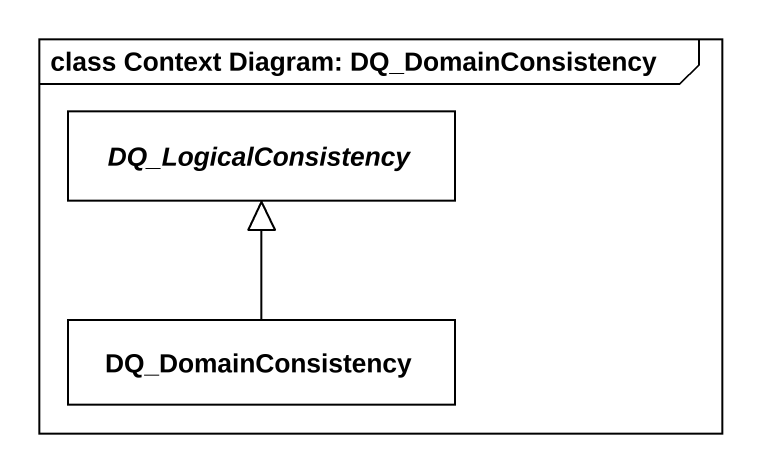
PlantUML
@startuml
mainframe class Context Diagram: DQ_DomainConsistency
hide circle
hide empty members
abstract class DQ_LogicalConsistency
class DQ_DomainConsistency
DQ_DomainConsistency -up-|> DQ_LogicalConsistency
@enduml
